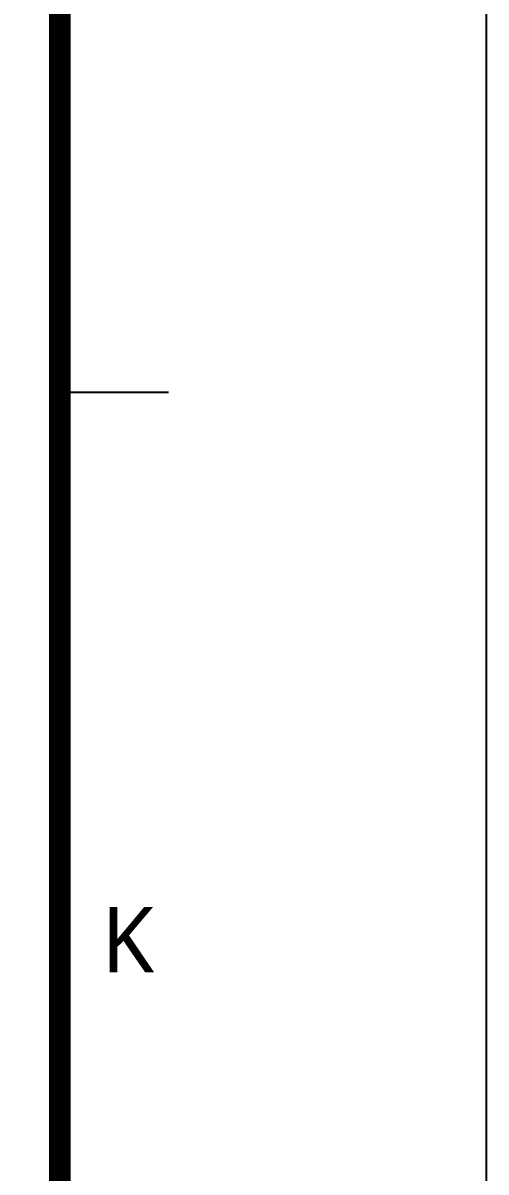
# Model space of a CAD drawing. Header units: millimetres. Extents: x -17369 to 294000, y -718917 to 220315.
# Drawn here: x 286555 to 294000, y 179407 to 197883 of the extents above; entities that cross this region are included whole.
import ezdxf
from ezdxf.enums import TextEntityAlignment as Align
from ezdxf.xclip import XClip

# ---------------------------------------------------------------- set-up
doc = ezdxf.new("R2010")
doc.units = ezdxf.units.MM
doc.header["$LTSCALE"] = 350
doc.header["$XCLIPFRAME"] = 2
doc.layers.get('Defpoints').update_dxf_attribs({"color": 181})
doc.layers.add('FORM$0$KIA-Form$2$A-FORM', color=7, linetype='Continuous')
doc.layers.add('X-200-S-COL$0$Defpoint', color=171, linetype='Continuous', plot=False)
doc.styles.add('FORM$0$맑은고딕', font='malgun.ttf')

# ---------------------------------------------------------------- blocks, each defined once
blk = doc.blocks.new('X-200-S-COL$0$Form-Bo')
blk.add_lwpolyline([(0, 207900), (294000, 207900), (294000, 0), (0, 0)], close=True)
blk = doc.blocks.new('xref key map')
blk.add_lwpolyline([(0, 1551302), (2389260, 1551302), (2389260, 0), (0, 0)], close=True)

msp = doc.modelspace()

# ---------------------------------------------------------------- linework, layer by layer
at = {"layer": 'Defpoints', "color": 3}
msp.add_lwpolyline([(0, 207900), (294000, 207900), (294000, 0), (0, 0)], close=True, dxfattribs=at)
at = {"layer": 'FORM$0$KIA-Form$2$A-FORM'}
msp.add_line((288897, 191943.3), (287147, 191943.3), dxfattribs=at)
at = {"layer": 'FORM$0$KIA-Form$2$A-FORM', "color": 6, "const_width": 350}
msp.add_lwpolyline([(287147, 7157.4), (287147, 200742.6), (8400, 200742.6), (8400, 7157.4)], close=True, dxfattribs=at)

# ---------------------------------------------------------------- block references
at = {"layer": 'X-200-S-COL$0$Defpoint'}
msp.add_blockref('X-200-S-COL$0$Form-Bo', (0, 0), dxfattribs=at)

# ---------------------------------------------------------------- texts
at = {"layer": 'FORM$0$KIA-Form$2$A-FORM', "color": 4, "style": 'FORM$0$맑은고딕'}
msp.add_text('K', height=1050, dxfattribs=at).set_placement((287815.7, 183144), align=Align.MIDDLE_LEFT)

# ---------------------------------------------------------------- next in the draw order: block references
ref = msp.add_blockref('xref key map', (253797.2, 176755.9), dxfattribs=dict(xscale=0.01395821451102549, yscale=0.01395821451102549, zscale=0.01395821451102549))
XClip(ref).set_block_clipping_path([(-0.0000000075, 167165.6021255665), (2389260.125662934, 1718467.6565462798)])

doc.saveas('drawing.dxf')
